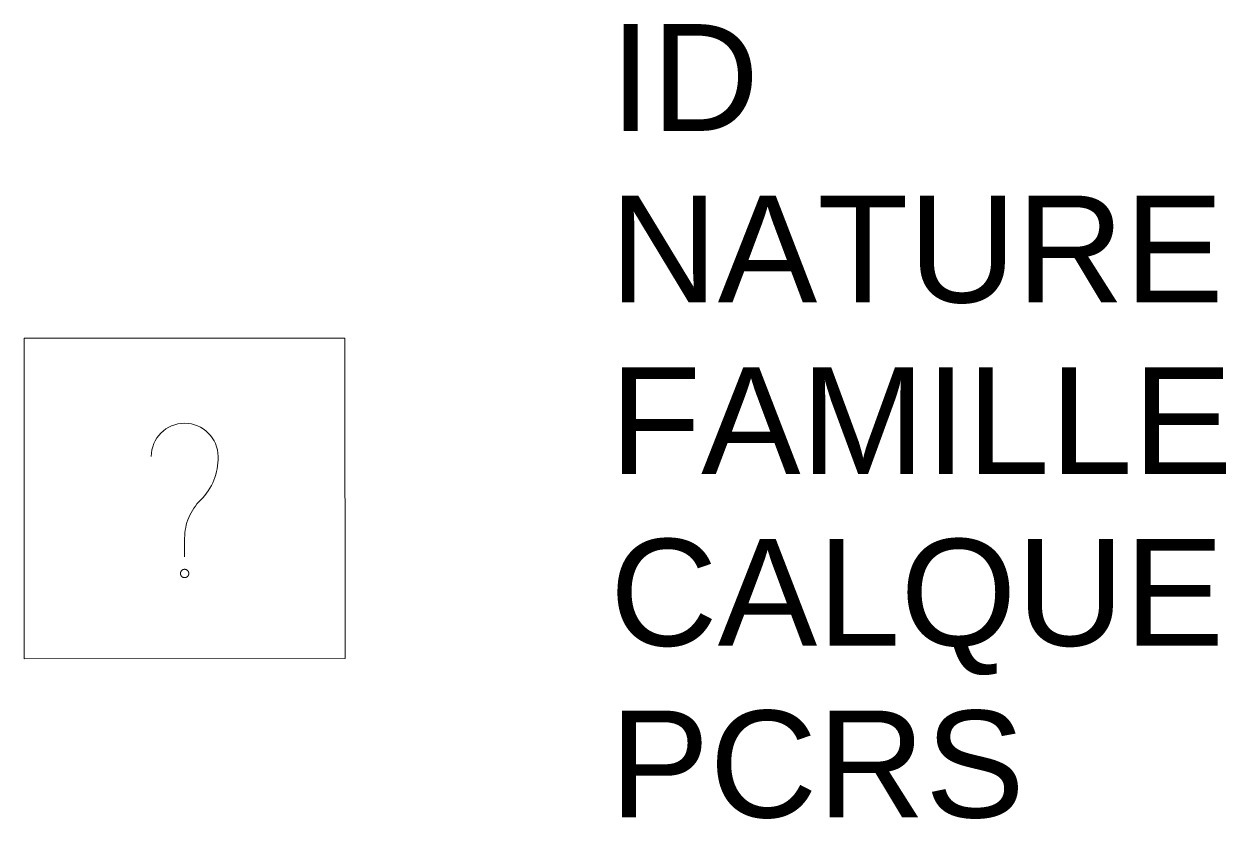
# Model space of a CAD drawing. Header units: metres. Extents: x 0 to 2.25, y -0.3 to 1.19.
import ezdxf

# ---------------------------------------------------------------- set-up
doc = ezdxf.new("R2010")
doc.units = ezdxf.units.M
doc.linetypes.add('Socle_Continu', pattern=[2.5, 2.5, 0])
doc.layers.add('INDET_SCS', color=7, linetype='Socle_Continu', lineweight=13)
doc.styles.get("Standard").update_dxf_attribs({"font": 'arial.ttf'})

msp = doc.modelspace()

# ---------------------------------------------------------------- linework, layer by layer
at = {"layer": 'INDET_SCS', "linetype": 'Socle_Continu'}
for p, q in [((-0.0004, 0.5999), (0.5994, 0.6003)), ((-0.0004, 0.5999), (0, 0)), ((0.5994, 0.6003), (0.5999, 0.0004)), ((0.5999, 0.0004), (0, 0))]:
    msp.add_line(p, q, dxfattribs=at)
at = {"layer": 'INDET_SCS', "linetype": 'Socle_Continu', "flags": 128}
msp.add_lwpolyline([(0.2374, 0.3783, -1), (0.3624, 0.3783, -0.209077), (0.3298, 0.297, 0.201083), (0.2999, 0.2257), (0.2999, 0.1908)], format="xyb", dxfattribs=at)
at = {"layer": 'INDET_SCS', "linetype": 'Socle_Continu'}
msp.add_lwpolyline([(0.2944, 0.1651, 0.098491), (0.2927, 0.1625, 0.098491), (0.2921, 0.1596, 0.098491), (0.2927, 0.1566, 0.098491), (0.2944, 0.154, 0.098491), (0.2969, 0.1523, 0.098491), (0.2999, 0.1518, 0.098491), (0.3029, 0.1523, 0.098491), (0.3054, 0.154, 0.098491), (0.3071, 0.1566, 0.098491), (0.3077, 0.1596, 0.098491), (0.3071, 0.1625, 0.098491), (0.3054, 0.1651, 0.098491), (0.3029, 0.1668, 0.098491), (0.2999, 0.1674, 0.098491), (0.2969, 0.1668, 0.098491)], format="xyb", close=True, dxfattribs=at)
msp.add_lwpolyline([(0.2944, 0.1651, 0.098491), (0.2927, 0.1625, 0.098491), (0.2921, 0.1596, 0.098491), (0.2927, 0.1566, 0.098491), (0.2944, 0.154, 0.098491), (0.2969, 0.1523, 0.098491), (0.2999, 0.1518, 0.098491), (0.3029, 0.1523, 0.098491), (0.3054, 0.154, 0.098491), (0.3071, 0.1566, 0.098491), (0.3077, 0.1596, 0.098491), (0.3071, 0.1625, 0.098491), (0.3054, 0.1651, 0.098491), (0.3029, 0.1668, 0.098491), (0.2999, 0.1674, 0.098491), (0.2969, 0.1668, 0.098491)], format="xyb", close=True, dxfattribs=at)

# ---------------------------------------------------------------- texts
at = {"layer": 'INDET_SCS', "linetype": 'Socle_Continu', "flags": 9}
for tag, p, s in [('ID', (1.0952, 0.988), 'KP_0762'), ('NATURE', (1.0952, 0.6668), 'Plaque carrée'), ('FAMILLE', (1.0952, 0.3455), 'Indéterminé'), ('CALQUE', (1.0952, 0.0242), 'INDET_SCS'), ('PCRS', (1.0952, -0.2971), 'AffleurantSymbole')]:
    msp.add_attdef(tag, p, s, height=0.2, dxfattribs=at)

doc.saveas('drawing.dxf')
